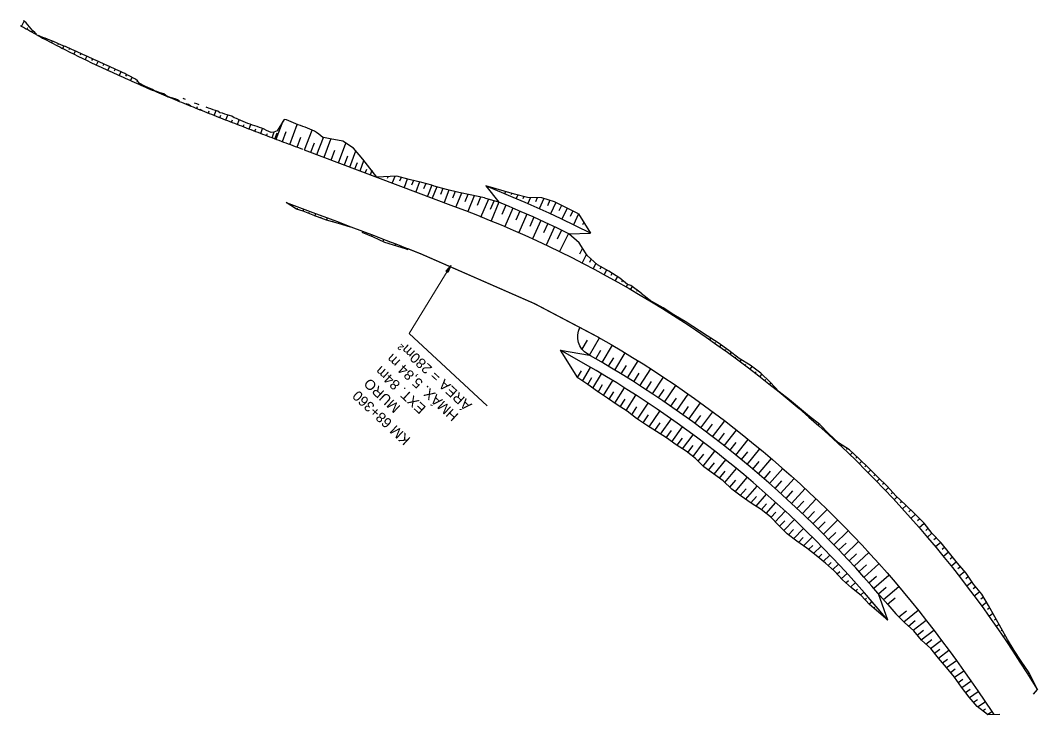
# Model space of a CAD drawing. Header units: metres. Extents: x 288738 to 324331, y 7399322 to 7465117.
# Drawn here: x 304101.4 to 304507.1, y 7439726.3 to 7440003.1 of the extents above; entities that cross this region are included whole.
import ezdxf

# ---------------------------------------------------------------- set-up
doc = ezdxf.new("R2010")
doc.units = ezdxf.units.M
doc.header["$LTSCALE"] = 10
for name, color, linetype in [('F-HZ-ATERRO-TALUDE', 110, 'Continuous'), ('F-HZ-CORTE-TALUDE', 10, 'Continuous'), ('F-HZ-MUROS', 210, 'Continuous'), ('F-HZ-PIANO-CORTE', 10, 'Continuous'), ('F-HZ-TALUDE', 2, 'Continuous')]:
    doc.layers.add(name, color=color, linetype=linetype)
doc.layers.add('U-HZ-TEXTO-MUROS', color=2, linetype='Continuous', lineweight=0)
doc.styles.add('ARIAL', font='arial.ttf')
doc.styles.add('DIM', font='arial.ttf', dxfattribs={"width": 0.8})
doc.dimstyles.new('U-1_2000', dxfattribs={"dimscale": 2, "dimtxt": 1.5, "dimasz": 0.75, "dimexe": 0.75, "dimexo": 0.75, "dimgap": 0.25, "dimtad": 1, "dimzin": 4, "dimtxsty": 'DIM', "dimblk": 'ARCHTICK', "dimcen": 0.7, "dimdle": 0.75, "dimclrd": 256, "dimclre": 256, "dimclrt": 256, "dimaunit": 1, "dimadec": 3, "dimazin": 2, "dimtfac": 1, "dimtofl": 0, "dimtmove": 0, "dimatfit": 3, "dimldrblk": 'CLOSEDBLANK', "dimfxl": 0, "dimtolj": 1, "dimtzin": 0, "dimlwd": -1, "dimlwe": -1, "dimarcsym": 0})

# ---------------------------------------------------------------- blocks, each defined once
blk = doc.blocks.new('_ArchTick')
at = {"color": 0, "linetype": 'ByBlock', "const_width": 0.15}
blk.add_lwpolyline([(-0.5, -0.5), (0.5, 0.5)], dxfattribs=at)

msp = doc.modelspace()

# ---------------------------------------------------------------- linework, layer by layer
at = {"layer": 'F-HZ-ATERRO-TALUDE', "linetype": 'Continuous', "lineweight": -3}
for p, q in [((304101.823, 7440000.651), (304102.981, 7440002.724)), ((304103.922, 7439999.484), (304104.322, 7440000.208)), ((304105.961, 7439998.362), (304106.319, 7439999.017)), ((304171.77, 7439967.943), (304172.083, 7439968.74)), ((304176.42, 7439966.092), (304176.757, 7439966.96)), ((304178.742, 7439965.176), (304179.486, 7439967.102)), ((304181.022, 7439964.282), (304181.377, 7439965.206)), ((304183.344, 7439963.377), (304184.094, 7439965.336)), ((304185.64, 7439962.486), (304186.014, 7439963.465)), ((304187.961, 7439961.589), (304188.664, 7439963.437)), ((304190.292, 7439960.692), (304190.626, 7439961.573)), ((304192.626, 7439959.796), (304193.284, 7439961.535)), ((304203.464, 7439955.678), (304206.206, 7439962.964)), ((304208.867, 7439953.637), (304211.85, 7439961.565)), ((304194.957, 7439958.906), (304195.313, 7439959.849)), ((304197.291, 7439958.017), (304198.01, 7439959.927)), ((304199.619, 7439957.133), (304199.947, 7439958.005)), ((304201.819, 7439956.3), (304202.673, 7439958.571)), ((304202.953, 7439955.871), (304203.819, 7439958.172)), ((304205.897, 7439954.758), (304207.41, 7439958.778)), ((304214.782, 7439951.406), (304217.752, 7439959.3)), ((304211.824, 7439952.521), (304213.322, 7439956.503)), ((304217.276, 7439950.466), (304218.683, 7439954.203)), ((304219.706, 7439949.55), (304222.258, 7439956.331)), ((304222.547, 7439948.48), (304225.289, 7439955.765)), ((304228.278, 7439946.32), (304231.199, 7439954.082)), ((304225.417, 7439947.398), (304226.879, 7439951.283)), ((304230.627, 7439945.434), (304231.996, 7439949.072)), ((304232.829, 7439944.604), (304235.237, 7439951.003)), ((304234.864, 7439943.837), (304235.853, 7439946.461)), ((304236.908, 7439943.067), (304238.458, 7439947.178)), ((304238.972, 7439942.289), (304239.541, 7439943.795)), ((304241.038, 7439941.51), (304241.762, 7439943.426)), ((304353.349, 7439890.747), (304353.397, 7439890.826)), ((304355.476, 7439889.437), (304355.621, 7439889.675)), ((304357.601, 7439888.127), (304357.698, 7439888.284)), ((304359.713, 7439886.793), (304359.886, 7439887.072)), ((304361.824, 7439885.459), (304361.901, 7439885.581)), ((304363.921, 7439884.103), (304364.129, 7439884.428)), ((304366.015, 7439882.745), (304366.149, 7439882.951)), ((304376.359, 7439875.76), (304376.789, 7439876.387)), ((304378.404, 7439874.333), (304378.655, 7439874.696)), ((304380.439, 7439872.892), (304380.969, 7439873.647)), ((304382.469, 7439871.441), (304382.733, 7439871.813)), ((304384.489, 7439869.979), (304384.989, 7439870.676)), ((304386.501, 7439868.506), (304386.726, 7439868.816)), ((304388.503, 7439867.024), (304388.992, 7439867.691)), ((304390.491, 7439865.533), (304390.81, 7439865.963)), ((304392.475, 7439864.033), (304393.219, 7439865.026)), ((304394.452, 7439862.514), (304394.84, 7439863.026)), ((304396.42, 7439860.993), (304397.172, 7439861.974)), ((304398.367, 7439859.463), (304398.659, 7439859.84)), ((304400.31, 7439857.928), (304400.72, 7439858.451)), ((304402.236, 7439856.379), (304402.338, 7439856.508)), ((304404.164, 7439854.824), (304404.183, 7439854.848)), ((304406.093, 7439853.235), (304406.131, 7439853.283)), ((304408.021, 7439851.647), (304408.156, 7439851.812))]:
    msp.add_line(p, q, dxfattribs=at)
at = {"layer": 'F-HZ-CORTE-TALUDE', "linetype": 'Continuous', "lineweight": -3}
msp.add_line((304173.06, 7439967.55), (304173.018, 7439967.444), dxfattribs=at)
at = {"layer": 'F-HZ-MUROS', "linetype": 'Continuous', "lineweight": -3, "const_width": 0.5}
msp.add_lwpolyline([(304331.661, 7439876.896), (304306.55, 7439890.103), (304261.1, 7439910.005), (304255.617, 7439912.184)], dxfattribs=at)
at = {"layer": 'F-HZ-MUROS', "linetype": 'Continuous', "lineweight": -3}
for points in [[(304505.532, 7439734.438), (304507.136, 7439736.282)], [(304487.113, 7439726.313), (304492.105, 7439726.469)]]:
    msp.add_lwpolyline(points, dxfattribs=at)
at = {"layer": 'F-HZ-PIANO-CORTE'}
for p, q in [((304109.438, 7439996.617), (304109.38, 7439996.51)), ((304111.799, 7439995.737), (304111.693, 7439995.535)), ((304114.134, 7439994.812), (304113.799, 7439994.169)), ((304116.433, 7439993.825), (304116.225, 7439993.42)), ((304118.724, 7439992.826), (304118.241, 7439991.874)), ((304121.028, 7439991.856), (304120.749, 7439991.3)), ((304123.29, 7439990.804), (304122.706, 7439989.625)), ((304125.575, 7439989.803), (304125.261, 7439989.16)), ((304127.852, 7439988.787), (304127.195, 7439987.421)), ((304130.118, 7439987.749), (304129.782, 7439987.043)), ((304132.398, 7439986.742), (304131.705, 7439985.263)), ((304134.682, 7439985.745), (304134.325, 7439984.972)), ((304136.951, 7439984.716), (304136.234, 7439983.146)), ((304139.202, 7439983.645), (304138.854, 7439982.873)), ((304141.463, 7439982.597), (304140.782, 7439981.068)), ((304143.703, 7439981.499), (304143.383, 7439980.771)), ((304145.914, 7439980.332), (304145.347, 7439979.028)), ((304148.057, 7439979.001), (304147.846, 7439978.511)), ((304150.056, 7439977.325), (304149.928, 7439977.024)), ((304152.336, 7439976.302), (304152.28, 7439976.168)), ((304154.588, 7439975.209), (304154.522, 7439975.051)), ((304156.921, 7439974.31), (304156.873, 7439974.194)), ((304159.19, 7439973.258), (304159.13, 7439973.109)), ((304161.472, 7439972.234), (304161.455, 7439972.191)), ((304163.869, 7439971.495), (304163.749, 7439971.196)), ((304168.457, 7439969.504), (304168.379, 7439969.309)), ((304248.048, 7439940.824), (304247.722, 7439939.969)), ((304250.749, 7439940.885), (304249.736, 7439938.232)), ((304253.265, 7439940.454), (304252.67, 7439938.902)), ((304255.699, 7439939.806), (304254.414, 7439936.469)), ((304258.161, 7439939.225), (304257.457, 7439937.406)), ((304260.637, 7439938.677), (304259.093, 7439934.705)), ((304263.077, 7439938.033), (304262.255, 7439935.928)), ((304265.498, 7439937.336), (304263.772, 7439932.942)), ((304267.483, 7439936.729), (304265.701, 7439932.215)), ((304269.913, 7439936.048), (304268.977, 7439933.69)), ((304272.357, 7439935.396), (304270.379, 7439930.451)), ((304274.819, 7439934.786), (304273.769, 7439932.178)), ((304277.3, 7439934.214), (304275.058, 7439928.687)), ((304279.861, 7439933.694), (304278.653, 7439930.74)), ((304282.422, 7439933.167), (304279.829, 7439926.876)), ((304284.93, 7439932.637), (304283.545, 7439929.304)), ((304294.944, 7439934.84), (304294.553, 7439933.929)), ((304297.377, 7439934.162), (304297.12, 7439933.567)), ((304299.821, 7439933.5), (304299.167, 7439932.001)), ((304302.274, 7439932.853), (304301.87, 7439931.935)), ((304288.095, 7439931.847), (304284.954, 7439924.49)), ((304290.314, 7439931.286), (304288.729, 7439927.614)), ((304292.266, 7439930.547), (304289.124, 7439923.189)), ((304295.068, 7439929.386), (304293.482, 7439925.714)), ((304304.841, 7439932.452), (304303.759, 7439930.024)), ((304307.559, 7439932.376), (304306.803, 7439930.696)), ((304310.185, 7439932.075), (304308.33, 7439927.998)), ((304312.612, 7439931.325), (304311.609, 7439929.144)), ((304314.998, 7439930.48), (304312.879, 7439925.923)), ((304317.239, 7439929.318), (304316.191, 7439927.09)), ((304211.798, 7439927.686), (304211.992, 7439928.201)), ((304214.192, 7439926.967), (304214.52, 7439927.838)), ((304216.505, 7439926.018), (304216.682, 7439926.488)), ((304218.819, 7439925.071), (304219.198, 7439926.078)), ((304221.177, 7439924.241), (304221.357, 7439924.719)), ((304297.864, 7439928.208), (304294.661, 7439920.877)), ((304300.656, 7439927.014), (304299.038, 7439923.356)), ((304303.438, 7439925.794), (304300.167, 7439918.493)), ((304306.217, 7439924.564), (304304.564, 7439920.922)), ((304319.484, 7439928.166), (304317.406, 7439923.799)), ((304321.76, 7439927.08), (304320.709, 7439924.897)), ((304324.029, 7439925.977), (304321.951, 7439921.611)), ((304223.536, 7439923.413), (304223.876, 7439924.317)), ((304225.944, 7439922.743), (304226.076, 7439923.091)), ((304228.353, 7439922.072), (304228.537, 7439922.562)), ((304230.744, 7439921.342), (304230.808, 7439921.511)), ((304233.135, 7439920.612), (304233.206, 7439920.799)), ((304308.985, 7439923.306), (304305.642, 7439916.038)), ((304311.748, 7439922.036), (304310.058, 7439918.41)), ((304314.504, 7439920.745), (304311.084, 7439913.513)), ((304326.118, 7439922.66), (304325.592, 7439921.568)), ((304239.292, 7439918.489), (304239.182, 7439918.199)), ((304241.628, 7439917.599), (304241.391, 7439916.977)), ((304243.963, 7439916.705), (304243.82, 7439916.333)), ((304317.252, 7439919.433), (304315.521, 7439915.827)), ((304319.995, 7439918.111), (304316.494, 7439910.918)), ((304246.297, 7439915.808), (304245.945, 7439914.894)), ((304248.629, 7439914.908), (304248.463, 7439914.48)), ((304250.96, 7439914.005), (304250.705, 7439913.349)), ((304253.29, 7439913.097), (304253.19, 7439912.844)), ((304325.58, 7439912.269), (304324.391, 7439909.916)), ((304327.176, 7439909.839), (304325.428, 7439906.427)), ((304329.029, 7439907.938), (304328.337, 7439906.604)), ((304330.953, 7439906.191), (304329.858, 7439904.108)), ((304333.053, 7439904.789), (304332.558, 7439903.859)), ((304335.231, 7439903.537), (304334.262, 7439901.741)), ((304337.393, 7439902.257), (304336.923, 7439901.398)), ((304339.545, 7439900.961), (304338.64, 7439899.326)), ((304341.579, 7439899.456), (304341.199, 7439898.779)), ((304343.508, 7439897.773), (304342.994, 7439896.868)), ((304345.377, 7439896.97), (304344.74, 7439895.858)), ((304347.412, 7439895.481), (304347.155, 7439895.039)), ((304328.379, 7439869.616), (304332.339, 7439876.567)), ((304325.461, 7439871.959), (304327.602, 7439875.608)), ((304333.477, 7439866.663), (304337.531, 7439873.56)), ((304330.93, 7439868.144), (304332.934, 7439871.606)), ((304336.011, 7439865.159), (304338.06, 7439868.594)), ((304338.535, 7439863.641), (304342.681, 7439870.483)), ((304325.661, 7439859.261), (304328.829, 7439864.738)), ((304341.052, 7439862.109), (304343.148, 7439865.516)), ((304343.553, 7439860.553), (304347.791, 7439867.338)), ((304348.53, 7439857.399), (304352.859, 7439864.127)), ((304323.623, 7439860.659), (304325.143, 7439863.324)), ((304327.719, 7439857.863), (304329.364, 7439860.67)), ((304329.745, 7439856.414), (304333.176, 7439862.191)), ((304346.048, 7439858.987), (304348.19, 7439862.365)), ((304353.466, 7439854.181), (304357.885, 7439860.85)), ((304331.862, 7439854.917), (304333.648, 7439857.881)), ((304334.027, 7439853.5), (304337.678, 7439859.48)), ((304338.449, 7439850.441), (304342.321, 7439856.607)), ((304351.002, 7439855.796), (304353.189, 7439859.145)), ((304355.913, 7439852.541), (304358.145, 7439855.86)), ((304358.353, 7439850.891), (304362.862, 7439857.499)), ((304336.257, 7439852), (304338.131, 7439855.026)), ((304340.693, 7439848.965), (304342.661, 7439852.055)), ((304342.979, 7439847.555), (304346.93, 7439853.674)), ((304360.781, 7439849.222), (304363.057, 7439852.511)), ((304363.196, 7439847.535), (304367.794, 7439854.082)), ((304345.247, 7439845.865), (304347.291, 7439848.986)), ((304347.496, 7439844.153), (304351.734, 7439850.529)), ((304352.168, 7439841.083), (304356.45, 7439847.345)), ((304365.605, 7439845.839), (304367.926, 7439849.097)), ((304367.995, 7439844.117), (304372.681, 7439850.601)), ((304412.135, 7439848.442), (304412.07, 7439848.364)), ((304349.834, 7439842.621), (304351.965, 7439845.782)), ((304356.757, 7439838.077), (304361.036, 7439844.165)), ((304370.379, 7439842.385), (304372.743, 7439845.612)), ((304372.749, 7439840.636), (304377.521, 7439847.057)), ((304377.456, 7439837.092), (304382.315, 7439843.448)), ((304414.077, 7439846.865), (304413.898, 7439846.654)), ((304416.019, 7439845.288), (304415.905, 7439845.154)), ((304417.992, 7439843.744), (304417.666, 7439843.368)), ((304354.452, 7439839.565), (304356.6, 7439842.665)), ((304359.016, 7439836.634), (304361.14, 7439839.616)), ((304361.222, 7439835.114), (304365.473, 7439841.004)), ((304375.106, 7439838.869), (304377.514, 7439842.063)), ((304382.11, 7439833.479), (304387.054, 7439839.769)), ((304419.969, 7439842.203), (304419.754, 7439841.958)), ((304421.749, 7439840.437), (304421.398, 7439840.04)), ((304363.357, 7439833.663), (304365.478, 7439836.564)), ((304365.546, 7439832.284), (304369.71, 7439837.908)), ((304379.787, 7439835.291), (304382.238, 7439838.452)), ((304386.717, 7439829.805), (304391.745, 7439836.028)), ((304423.494, 7439838.634), (304423.374, 7439838.499)), ((304425.31, 7439836.911), (304425.093, 7439836.672)), ((304427.145, 7439835.212), (304427.037, 7439835.093)), ((304367.671, 7439830.827), (304369.74, 7439833.587)), ((304369.678, 7439829.214), (304373.896, 7439834.77)), ((304373.742, 7439825.38), (304378.379, 7439831.324)), ((304384.421, 7439831.652), (304386.914, 7439834.78)), ((304391.275, 7439826.072), (304396.387, 7439832.226)), ((304429.18, 7439833.728), (304428.751, 7439833.263)), ((304431.302, 7439832.333), (304430.935, 7439831.939)), ((304371.751, 7439827.348), (304373.947, 7439830.2)), ((304378.108, 7439822.105), (304382.734, 7439827.882)), ((304389.005, 7439827.95), (304391.54, 7439831.044)), ((304393.535, 7439824.183), (304396.112, 7439827.242)), ((304395.784, 7439822.279), (304400.978, 7439828.364)), ((304433.262, 7439830.759), (304432.371, 7439829.814)), ((304435.122, 7439829.077), (304434.645, 7439828.577)), ((304436.951, 7439827.363), (304435.954, 7439826.326)), ((304375.904, 7439823.717), (304378.232, 7439826.662)), ((304380.268, 7439820.52), (304382.56, 7439823.345)), ((304382.352, 7439818.839), (304386.962, 7439824.449)), ((304398.016, 7439820.356), (304400.633, 7439823.381)), ((304400.24, 7439818.424), (304405.516, 7439824.438)), ((304438.755, 7439825.621), (304438.243, 7439825.094)), ((304440.538, 7439823.857), (304439.497, 7439822.799)), ((304384.335, 7439816.925), (304386.726, 7439819.796)), ((304386.45, 7439815.17), (304391.258, 7439820.87)), ((304402.446, 7439816.472), (304405.104, 7439819.461)), ((304404.641, 7439814.506), (304409.997, 7439820.449)), ((304442.297, 7439822.069), (304441.775, 7439821.545)), ((304444.076, 7439820.301), (304443.002, 7439819.233)), ((304388.526, 7439813.611), (304390.898, 7439816.389)), ((304390.669, 7439812.127), (304395.267, 7439817.445)), ((304406.825, 7439812.529), (304409.523, 7439815.482)), ((304408.99, 7439810.532), (304414.426, 7439816.401)), ((304445.886, 7439818.564), (304445.312, 7439817.999)), ((304447.659, 7439816.789), (304446.468, 7439815.629)), ((304449.355, 7439814.939), (304448.769, 7439814.375)), ((304392.718, 7439810.733), (304394.938, 7439813.271)), ((304394.832, 7439809.409), (304399.031, 7439814.153)), ((304398.878, 7439806.537), (304402.755, 7439810.818)), ((304411.147, 7439808.525), (304413.885, 7439811.442)), ((304413.287, 7439806.5), (304418.801, 7439812.296)), ((304451.078, 7439813.116), (304449.893, 7439811.987)), ((304452.883, 7439811.37), (304452.236, 7439810.76)), ((304396.951, 7439808.083), (304398.926, 7439810.289)), ((304400.787, 7439804.969), (304402.697, 7439807.053)), ((304402.501, 7439803.189), (304406.442, 7439807.44)), ((304415.414, 7439804.462), (304418.19, 7439807.341)), ((304417.531, 7439802.413), (304423.123, 7439808.134)), ((304454.692, 7439809.626), (304453.279, 7439808.308)), ((304456.512, 7439807.89), (304455.732, 7439807.17)), ((304404.218, 7439801.415), (304406.246, 7439803.576)), ((304405.95, 7439799.657), (304410.089, 7439804.019)), ((304419.627, 7439800.343), (304422.442, 7439803.184)), ((304421.715, 7439798.264), (304427.383, 7439803.909)), ((304458.328, 7439806.147), (304456.624, 7439804.591)), ((304460.094, 7439804.357), (304459.185, 7439803.536)), ((304407.738, 7439797.96), (304409.819, 7439800.128)), ((304409.702, 7439796.444), (304413.696, 7439800.557)), ((304423.785, 7439796.169), (304426.639, 7439798.972)), ((304425.842, 7439794.059), (304431.586, 7439799.627)), ((304461.856, 7439802.561), (304459.928, 7439800.839)), ((304463.421, 7439800.59), (304462.49, 7439799.767)), ((304411.702, 7439794.959), (304413.594, 7439796.886)), ((304413.776, 7439793.544), (304417.263, 7439797.054)), ((304427.889, 7439791.941), (304430.78, 7439794.706)), ((304429.914, 7439789.801), (304435.733, 7439795.291)), ((304464.985, 7439798.619), (304463.19, 7439797.049)), ((304466.727, 7439796.804), (304465.763, 7439795.97)), ((304468.479, 7439794.995), (304466.409, 7439793.223)), ((304415.803, 7439792.075), (304417.418, 7439793.681)), ((304417.753, 7439790.523), (304420.79, 7439793.51)), ((304433.93, 7439785.49), (304439.822, 7439790.901)), ((304470.061, 7439793.04), (304469.03, 7439792.167)), ((304471.619, 7439791.065), (304469.586, 7439789.362)), ((304419.697, 7439788.961), (304421.118, 7439790.342)), ((304421.633, 7439787.386), (304424.276, 7439789.925)), ((304423.538, 7439785.776), (304424.77, 7439786.947)), ((304431.93, 7439787.653), (304434.858, 7439790.378)), ((304473.203, 7439789.113), (304472.179, 7439788.264)), ((304474.792, 7439787.165), (304472.72, 7439785.467)), ((304425.417, 7439784.138), (304427.719, 7439786.3)), ((304427.174, 7439782.382), (304428.299, 7439783.427)), ((304428.854, 7439780.556), (304431.121, 7439782.636)), ((304435.914, 7439783.312), (304438.878, 7439785.997)), ((304437.889, 7439781.126), (304443.854, 7439786.457)), ((304476.42, 7439785.248), (304475.345, 7439784.376)), ((304478.063, 7439783.342), (304475.812, 7439781.537)), ((304430.661, 7439778.843), (304431.733, 7439779.815)), ((304432.524, 7439777.178), (304434.481, 7439778.933)), ((304439.84, 7439778.919), (304442.841, 7439781.564)), ((304441.782, 7439776.704), (304447.818, 7439781.954)), ((304479.561, 7439781.32), (304478.45, 7439780.439)), ((304480.983, 7439779.239), (304478.86, 7439777.574)), ((304434.469, 7439775.582), (304435.305, 7439776.323)), ((304436.441, 7439774.003), (304437.797, 7439775.191)), ((304443.709, 7439774.475), (304446.745, 7439777.08)), ((304445.618, 7439772.231), (304451.724, 7439777.399)), ((304482.494, 7439777.231), (304481.43, 7439776.405)), ((304484.067, 7439775.27), (304481.865, 7439773.577)), ((304438.193, 7439772.227), (304438.814, 7439772.765)), ((304439.908, 7439770.416), (304441.07, 7439771.411)), ((304447.203, 7439770.356), (304450.27, 7439772.923)), ((304485.492, 7439773.197), (304484.421, 7439772.382)), ((304486.782, 7439771.023), (304484.825, 7439769.548)), ((304441.802, 7439768.756), (304442.244, 7439769.13)), ((304451.813, 7439765.298), (304454.786, 7439767.707)), ((304453.735, 7439763.283), (304459.531, 7439767.921)), ((304488.049, 7439768.836), (304487.169, 7439768.179)), ((304489.292, 7439766.634), (304487.742, 7439765.487)), ((304455.585, 7439761.604), (304458.336, 7439763.78)), ((304457.457, 7439759.946), (304462.633, 7439763.997)), ((304490.541, 7439764.44), (304489.863, 7439763.942)), ((304491.801, 7439762.257), (304490.613, 7439761.394)), ((304459.088, 7439758.057), (304461.636, 7439760.028)), ((304460.686, 7439756.133), (304465.732, 7439759.998)), ((304493.034, 7439760.057), (304492.534, 7439759.697)), ((304462.511, 7439754.428), (304464.875, 7439756.219)), ((304464.357, 7439752.742), (304468.737, 7439756.029)), ((304494.218, 7439757.826), (304493.439, 7439757.269)), ((304495.451, 7439755.631), (304495.145, 7439755.414)), ((304465.957, 7439750.823), (304468.099, 7439752.415)), ((304467.537, 7439748.886), (304471.746, 7439751.984)), ((304496.801, 7439753.522), (304496.22, 7439753.114)), ((304498.142, 7439751.408), (304497.869, 7439751.217)), ((304469.149, 7439746.975), (304471.189, 7439748.463)), ((304470.762, 7439745.065), (304474.71, 7439747.918)), ((304499.457, 7439749.276), (304498.955, 7439748.928)), ((304500.8, 7439747.164), (304500.555, 7439746.996)), ((304472.374, 7439743.154), (304474.274, 7439744.515)), ((304473.982, 7439741.24), (304477.636, 7439743.835)), ((304502.254, 7439745.129), (304501.647, 7439744.715)), ((304503.657, 7439743.059), (304503.321, 7439742.831)), ((304475.407, 7439739.186), (304477.246, 7439740.482)), ((304476.837, 7439737.135), (304480.534, 7439739.72)), ((304504.808, 7439740.818), (304504.318, 7439740.488)), ((304478.373, 7439735.163), (304480.17, 7439736.409)), ((304479.915, 7439733.195), (304483.397, 7439735.593)), ((304481.522, 7439731.281), (304483.166, 7439732.404)), ((304483.161, 7439729.398), (304486.215, 7439731.472)), ((304485.131, 7439727.859), (304486.341, 7439728.676)), ((304487.102, 7439726.321), (304488.884, 7439727.517))]:
    msp.add_line(p, q, dxfattribs=at)
at = {"layer": 'F-HZ-TALUDE', "linetype": 'Continuous', "lineweight": -3}
for p, q in [((304167.226, 7439971.52), (304166.318, 7439971.891)), ((304173.976, 7439967.189), (304173.059, 7439967.551))]:
    msp.add_line(p, q, dxfattribs=at)
for points in [[(304107.817, 7439997.543), (304107.112, 7439998.264), (304106.388, 7439998.948), (304105.682, 7439999.662), (304105.061, 7440000.53), (304104.398, 7440001.316), (304103.702, 7440002.041), (304102.983, 7440002.722), (304102.617, 7440003.062)], [(304107.737, 7439997.395), (304106.89, 7439997.855), (304106.044, 7439998.317), (304105.198, 7439998.78), (304104.354, 7439999.245), (304103.51, 7439999.712), (304102.668, 7440000.18), (304101.826, 7440000.65), (304101.4, 7440000.889)], [(304107.737, 7439997.395), (304108.585, 7439996.937), (304109.435, 7439996.481), (304110.285, 7439996.026), (304111.135, 7439995.573), (304111.987, 7439995.122), (304112.84, 7439994.672), (304113.694, 7439994.224), (304114.548, 7439993.778), (304115.404, 7439993.333), (304116.26, 7439992.89), (304117.117, 7439992.449), (304117.975, 7439992.009), (304118.834, 7439991.572), (304119.694, 7439991.136), (304120.554, 7439990.701), (304121.416, 7439990.269), (304122.278, 7439989.838), (304123.142, 7439989.408), (304124.006, 7439988.981), (304124.871, 7439988.555), (304125.736, 7439988.131), (304126.603, 7439987.708), (304127.47, 7439987.287), (304128.339, 7439986.868), (304129.208, 7439986.451), (304130.078, 7439986.035), (304130.948, 7439985.621), (304131.821, 7439985.208), (304132.694, 7439984.796), (304133.568, 7439984.386), (304134.444, 7439983.977), (304135.32, 7439983.569), (304136.198, 7439983.163), (304137.077, 7439982.757), (304137.956, 7439982.353), (304138.837, 7439981.951), (304139.719, 7439981.549), (304140.602, 7439981.149), (304141.486, 7439980.75), (304142.371, 7439980.353), (304143.257, 7439979.956), (304144.144, 7439979.561), (304145.032, 7439979.167), (304145.922, 7439978.774), (304146.812, 7439978.382), (304147.703, 7439977.992), (304148.595, 7439977.602), (304149.488, 7439977.214), (304150.382, 7439976.827), (304151.277, 7439976.441), (304152.173, 7439976.055), (304153.07, 7439975.671), (304153.967, 7439975.288), (304154.866, 7439974.905), (304155.766, 7439974.524), (304156.666, 7439974.143), (304157.567, 7439973.764), (304158.469, 7439973.386), (304159.372, 7439973.008), (304160.276, 7439972.631), (304161.181, 7439972.255), (304162.087, 7439971.881), (304162.993, 7439971.506), (304163.9, 7439971.133), (304164.809, 7439970.761), (304165.718, 7439970.39), (304166.627, 7439970.019)], [(304164.835, 7439970.826), (304164.021, 7439971.432), (304163.114, 7439971.806), (304162.151, 7439972.04), (304161.203, 7439972.31), (304160.289, 7439972.661), (304159.395, 7439973.062), (304158.635, 7439973.79), (304157.688, 7439974.058), (304156.757, 7439974.364), (304155.816, 7439974.646), (304154.909, 7439975.008), (304154.07, 7439975.533), (304153.193, 7439975.965), (304152.285, 7439976.322), (304151.365, 7439976.649), (304150.489, 7439977.078), (304149.638, 7439977.564), (304148.8, 7439978.081), (304148.116, 7439978.952), (304147.337, 7439979.598), (304146.472, 7439980.043), (304145.609, 7439980.49), (304144.756, 7439980.957), (304143.893, 7439981.403), (304143.028, 7439981.839), (304142.156, 7439982.26), (304141.286, 7439982.683), (304140.411, 7439983.094), (304139.534, 7439983.498), (304138.65, 7439983.888), (304137.778, 7439984.301), (304136.916, 7439984.734), (304136.036, 7439985.128), (304135.159, 7439985.527), (304134.283, 7439985.927), (304133.398, 7439986.306), (304132.514, 7439986.688), (304131.641, 7439987.092), (304130.774, 7439987.507), (304129.869, 7439987.841), (304128.987, 7439988.224), (304128.133, 7439988.666), (304127.25, 7439989.047), (304126.375, 7439989.446), (304125.497, 7439989.838), (304124.614, 7439990.219), (304123.734, 7439990.609), (304122.853, 7439990.996), (304121.987, 7439991.413), (304121.113, 7439991.815), (304120.249, 7439992.238), (304119.349, 7439992.589), (304118.444, 7439992.932), (304117.53, 7439993.257), (304116.68, 7439993.708), (304115.809, 7439994.119), (304114.929, 7439994.512), (304114.022, 7439994.854), (304113.116, 7439995.198), (304112.227, 7439995.577), (304111.318, 7439995.917), (304110.397, 7439996.237), (304109.495, 7439996.593), (304108.598, 7439996.96)], [(304166.627, 7439970.019), (304167.538, 7439969.649), (304168.449, 7439969.28), (304169.362, 7439968.912), (304170.274, 7439968.544), (304171.188, 7439968.177), (304172.102, 7439967.81)], [(304169.362, 7439968.913), (304168.53, 7439969.482), (304167.586, 7439969.77)], [(304172.731, 7439969.412), (304171.808, 7439969.752), (304170.874, 7439970.064)], [(304172.102, 7439967.81), (304173.017, 7439967.444), (304173.933, 7439967.079), (304174.85, 7439966.714), (304175.767, 7439966.35), (304176.685, 7439965.987), (304177.604, 7439965.624), (304178.523, 7439965.262), (304179.443, 7439964.901), (304180.364, 7439964.539), (304181.286, 7439964.179), (304182.208, 7439963.819), (304183.131, 7439963.459), (304184.054, 7439963.1), (304184.979, 7439962.742), (304185.903, 7439962.384), (304186.829, 7439962.026), (304187.755, 7439961.669), (304188.681, 7439961.311), (304189.609, 7439960.954), (304190.536, 7439960.598), (304191.465, 7439960.242), (304192.394, 7439959.886), (304193.323, 7439959.53), (304194.253, 7439959.174), (304195.184, 7439958.819), (304196.115, 7439958.464), (304197.047, 7439958.11), (304197.979, 7439957.755), (304198.912, 7439957.401), (304199.846, 7439957.047), (304200.78, 7439956.693), (304201.714, 7439956.34), (304202.649, 7439955.986), (304203.584, 7439955.632), (304204.52, 7439955.279), (304205.455, 7439954.925), (304206.391, 7439954.572), (304207.326, 7439954.218), (304208.262, 7439953.865), (304209.197, 7439953.512), (304210.133, 7439953.159), (304211.069, 7439952.806), (304212.004, 7439952.453), (304212.94, 7439952.1), (304213.876, 7439951.748)], [(304222.258, 7439956.331), (304222.043, 7439956.414), (304221.184, 7439956.973), (304220.387, 7439957.694), (304219.572, 7439958.368), (304218.689, 7439958.859), (304217.782, 7439959.289), (304216.85, 7439959.651), (304215.931, 7439960.047), (304215.004, 7439960.425), (304214.054, 7439960.74), (304213.127, 7439961.115), (304212.175, 7439961.423), (304211.257, 7439961.825), (304210.34, 7439962.227), (304209.413, 7439962.603), (304208.483, 7439962.971), (304207.558, 7439963.352), (304206.565, 7439963.553), (304203.78, 7439958.991), (304202.534, 7439958.518), (304201.429, 7439958.418), (304200.501, 7439958.788), (304199.573, 7439959.156), (304198.687, 7439959.635), (304197.771, 7439960.03), (304196.815, 7439960.321), (304195.901, 7439960.719), (304194.949, 7439961.017), (304193.983, 7439961.276), (304193.05, 7439961.622), (304192.118, 7439961.967), (304191.196, 7439962.338), (304190.302, 7439962.781), (304189.385, 7439963.164), (304188.457, 7439963.515), (304187.555, 7439963.934), (304186.622, 7439964.269), (304185.797, 7439964.886), (304184.846, 7439965.171), (304183.868, 7439965.385), (304182.932, 7439965.705), (304182.019, 7439966.087), (304181.018, 7439966.237), (304180.194, 7439966.848), (304179.265, 7439967.182), (304178.315, 7439967.46), (304177.364, 7439967.737), (304176.428, 7439968.05), (304175.509, 7439968.405)], [(304243.639, 7439940.53), (304238.005, 7439947.692), (304234.313, 7439952.108), (304229.999, 7439954.843), (304225.024, 7439955.817), (304222.258, 7439956.331)], [(304214.616, 7439951.469), (304274.161, 7439929.026), (304278.93, 7439927.225), (304283.692, 7439925.377), (304288.443, 7439923.472), (304293.181, 7439921.51), (304297.905, 7439919.49), (304302.615, 7439917.414), (304307.311, 7439915.28), (304311.991, 7439913.089), (304316.654, 7439910.84), (304321.299, 7439908.535), (304325.927, 7439906.172), (304330.53, 7439903.755), (304335.106, 7439901.286), (304339.653, 7439898.764), (304342.994, 7439896.868)], [(304286.582, 7439932.289), (304281.456, 7439933.371), (304276.339, 7439934.409), (304271.327, 7439935.651), (304266.392, 7439937.034), (304265.498, 7439937.336), (304261.501, 7439938.486), (304256.494, 7439939.594), (304251.581, 7439940.904), (304243.639, 7439940.53)], [(304324.037, 7439925.994), (304319.215, 7439928.294), (304314.485, 7439930.746), (304309.374, 7439932.325), (304303.667, 7439932.485), (304298.534, 7439933.839), (304287.04, 7439937.042)], [(304328.85, 7439918.282), (304317.141, 7439923.927), (304312.36, 7439926.166), (304307.569, 7439928.343), (304302.769, 7439930.46), (304297.96, 7439932.517), (304287.04, 7439937.042)], [(304207.445, 7439930.501), (304219.177, 7439926.086), (304223.856, 7439924.325), (304228.533, 7439922.563), (304233.206, 7439920.799), (304237.873, 7439919.03), (304242.536, 7439917.253), (304247.19, 7439915.465), (304251.838, 7439913.665), (304255.618, 7439912.187)], [(304320.158, 7439918.032), (304315.424, 7439920.314), (304310.677, 7439922.537), (304305.918, 7439924.7), (304301.148, 7439926.804), (304296.367, 7439928.848), (304291.577, 7439930.832)], [(304233.135, 7439920.612), (304228.348, 7439922.073), (304223.515, 7439923.419), (304218.797, 7439925.078), (304214.169, 7439926.976), (304211.51, 7439927.772)], [(304255.465, 7439911.798), (304251.611, 7439913.084), (304246.813, 7439914.486), (304242.291, 7439916.615), (304237.663, 7439918.476)], [(304349.07, 7439894.268), (304344.84, 7439897.363), (304343.508, 7439897.773), (304340.542, 7439900.361), (304336.066, 7439903.056), (304331.537, 7439905.661), (304327.532, 7439909.297), (304324.21, 7439914.356)], [(304342.994, 7439896.868), (304344.171, 7439896.191), (304348.659, 7439893.566), (304353.116, 7439890.891), (304357.542, 7439888.165), (304361.936, 7439885.388), (304366.299, 7439882.562), (304370.628, 7439879.686), (304374.924, 7439876.762), (304379.186, 7439873.788), (304383.413, 7439870.767), (304387.605, 7439867.697), (304391.762, 7439864.58), (304395.882, 7439861.416), (304399.966, 7439858.206), (304404.012, 7439854.949), (304408.021, 7439851.647)], [(304366.573, 7439882.986), (304362.09, 7439885.631), (304357.736, 7439888.479), (304353.206, 7439891.041)], [(304331.685, 7439876.939), (304331.685, 7439876.939), (304332.807, 7439876.3), (304337.087, 7439873.824), (304341.339, 7439871.3), (304345.562, 7439868.729), (304349.757, 7439866.111), (304353.922, 7439863.447), (304358.057, 7439860.737), (304362.162, 7439857.981), (304366.236, 7439855.179), (304370.279, 7439852.332), (304374.29, 7439849.441), (304378.269, 7439846.505), (304382.214, 7439843.525), (304386.127, 7439840.502), (304390.005, 7439837.435), (304393.849, 7439834.326), (304397.659, 7439831.174), (304401.433, 7439827.979), (304405.171, 7439824.743), (304408.873, 7439821.466), (304412.539, 7439818.148), (304416.167, 7439814.789), (304419.758, 7439811.39), (304423.311, 7439807.951), (304426.826, 7439804.473), (304430.301, 7439800.957), (304433.738, 7439797.402), (304437.134, 7439793.809), (304440.491, 7439790.178), (304443.807, 7439786.51), (304447.082, 7439782.806), (304450.315, 7439779.066), (304453.507, 7439775.29), (304456.657, 7439771.478), (304459.764, 7439767.632), (304462.828, 7439763.749), (304465.858, 7439759.835), (304468.845, 7439755.886), (304471.801, 7439751.91), (304474.72, 7439747.904), (304477.609, 7439743.873), (304480.467, 7439739.816), (304483.298, 7439735.737), (304486.103, 7439731.637), (304488.884, 7439727.517), (304489.636, 7439726.392)], [(304408.156, 7439851.812), (304404.026, 7439854.967), (304400.411, 7439858.776), (304396.68, 7439862.46), (304392.495, 7439865.562), (304388.028, 7439868.277), (304383.939, 7439871.505), (304379.716, 7439874.551), (304375.302, 7439877.319)], [(304447.389, 7439763.94), (304441.194, 7439771.268), (304438.048, 7439774.908), (304434.861, 7439778.512), (304431.634, 7439782.081), (304428.368, 7439785.614), (304425.063, 7439789.11), (304421.72, 7439792.569), (304418.338, 7439795.991), (304414.918, 7439799.375), (304411.461, 7439802.721), (304407.967, 7439806.028), (304404.436, 7439809.296), (304400.869, 7439812.525), (304397.267, 7439815.714), (304393.629, 7439818.863), (304389.957, 7439821.971), (304386.25, 7439825.038), (304382.51, 7439828.064), (304378.736, 7439831.048), (304374.929, 7439833.99), (304371.09, 7439836.889), (304367.219, 7439839.746), (304363.316, 7439842.559), (304359.382, 7439845.329), (304355.418, 7439848.055), (304351.424, 7439850.737), (304347.4, 7439853.374), (304343.347, 7439855.966), (304339.265, 7439858.514), (304335.156, 7439861.015), (304331.019, 7439863.471), (304326.855, 7439865.881), (304316.841, 7439871.582)], [(304447.406, 7439763.919), (304440.037, 7439770.28), (304436.739, 7439773.764), (304432.947, 7439776.801), (304429.362, 7439780.004), (304426.128, 7439783.519), (304422.512, 7439786.671), (304418.786, 7439789.702), (304415.032, 7439792.687), (304411.039, 7439795.411), (304407.258, 7439798.33), (304403.926, 7439801.711), (304400.627, 7439805.135), (304396.917, 7439808.11), (304392.836, 7439810.653), (304388.896, 7439813.333), (304385.109, 7439816.178), (304381.697, 7439819.472), (304377.879, 7439822.273), (304374.06, 7439825.066), (304370.671, 7439828.416), (304366.979, 7439831.383), (304362.963, 7439833.911), (304359.07, 7439836.6), (304355.081, 7439839.147), (304351.143, 7439841.763), (304347.19, 7439844.354), (304343.446, 7439847.267), (304339.42, 7439849.75), (304335.557, 7439852.498), (304331.595, 7439855.092), (304327.728, 7439857.857), (304323.797, 7439860.528), (304316.841, 7439871.582)], [(304447.369, 7439770.159), (304444.234, 7439773.867), (304441.059, 7439777.541), (304437.843, 7439781.178), (304434.586, 7439784.78), (304431.29, 7439788.345), (304427.955, 7439791.874), (304424.58, 7439795.365), (304421.167, 7439798.818), (304417.716, 7439802.234), (304414.227, 7439805.61), (304410.7, 7439808.948), (304407.137, 7439812.247), (304403.537, 7439815.505), (304399.902, 7439818.724), (304396.231, 7439821.902), (304392.524, 7439825.038), (304388.783, 7439828.134), (304385.008, 7439831.188), (304381.2, 7439834.199), (304377.358, 7439837.168), (304373.483, 7439840.095), (304369.576, 7439842.978), (304365.637, 7439845.817), (304361.667, 7439848.612), (304357.666, 7439851.364), (304353.635, 7439854.07), (304349.574, 7439856.732), (304345.483, 7439859.348), (304341.364, 7439861.919), (304337.217, 7439864.443), (304333.042, 7439866.922), (304328.839, 7439869.354), (304327.737, 7439869.981)], [(304408.021, 7439851.647), (304411.991, 7439848.3), (304415.922, 7439844.907), (304419.814, 7439841.471), (304423.666, 7439837.991), (304427.478, 7439834.467), (304431.249, 7439830.901), (304434.978, 7439827.292), (304438.666, 7439823.641), (304442.311, 7439819.949), (304445.914, 7439816.216), (304449.473, 7439812.443), (304452.988, 7439808.63), (304456.46, 7439804.778), (304459.887, 7439800.887), (304463.268, 7439796.957), (304466.605, 7439792.99), (304469.895, 7439788.986), (304473.139, 7439784.946), (304476.336, 7439780.869), (304479.482, 7439776.762), (304482.576, 7439772.627), (304485.618, 7439768.464), (304488.606, 7439764.275), (304491.542, 7439760.06), (304494.425, 7439755.819), (304497.256, 7439751.554), (304500.033, 7439747.264), (304502.762, 7439742.955), (304507.04, 7439736.171)], [(304507.136, 7439736.282), (304503.466, 7439743.433), (304500.499, 7439747.585), (304497.812, 7439751.943), (304495.048, 7439756.261), (304492.62, 7439760.838), (304490.031, 7439765.323), (304487.474, 7439769.856), (304484.815, 7439774.339), (304481.564, 7439778.388), (304478.621, 7439782.694), (304475.217, 7439786.644), (304471.923, 7439790.681), (304468.692, 7439794.775), (304465.06, 7439798.524), (304461.816, 7439802.612), (304458.152, 7439806.325), (304454.376, 7439809.927), (304450.63, 7439813.549), (304447.111, 7439817.387), (304443.356, 7439820.993), (304439.706, 7439824.704), (304435.961, 7439828.319), (304432.1, 7439831.81), (304427.694, 7439834.703), (304423.883, 7439838.233), (304420.258, 7439841.977), (304416.154, 7439845.178), (304412.12, 7439848.454)], [(304487.102, 7439726.321), (304482.996, 7439729.526), (304479.802, 7439733.329), (304476.765, 7439737.227), (304473.957, 7439741.278), (304470.773, 7439745.052), (304467.595, 7439748.816), (304464.49, 7439752.62), (304460.815, 7439755.977), (304457.693, 7439759.737), (304453.987, 7439763.018), (304450.622, 7439766.547)]]:
    msp.add_lwpolyline(points, dxfattribs=at)
at = {"layer": 'F-HZ-TALUDE'}
for points in [[(304287.04, 7439937.042), (304292.266, 7439930.547)], [(304211.51, 7439927.772), (304207.445, 7439930.501)], [(304286.582, 7439932.289), (304291.577, 7439930.832)], [(304324.037, 7439925.994), (304328.85, 7439918.282)], [(304320.158, 7439918.032), (304328.85, 7439918.282)], [(304324.21, 7439914.356), (304320.158, 7439918.032)], [(304349.07, 7439894.268), (304353.206, 7439891.041)], [(304375.302, 7439877.319), (304366.573, 7439882.986)], [(304412.135, 7439848.442), (304408.156, 7439851.812)], [(304447.406, 7439763.919), (304443.709, 7439774.475)], [(304447.369, 7439770.159), (304450.622, 7439766.547)]]:
    msp.add_lwpolyline(points, dxfattribs=at)
for points in [[(304255.465, 7439911.798, 0.4155716), (304256.017, 7439912.065, 3.6006204)], [(304327.737, 7439869.981, -0.4030782), (304324.582, 7439880.619, 4.5081017)]]:
    msp.add_lwpolyline(points, format="xyb", dxfattribs=at)
at = {"layer": 'F-HZ-TALUDE', "elevation": 755}
msp.add_lwpolyline([(304316.841, 7439871.582), (304328.379, 7439869.616)], dxfattribs=at)

# ---------------------------------------------------------------- texts
at = {"layer": 'U-HZ-TEXTO-MUROS', "linetype": 'Continuous', "lineweight": -3, "insert": (304254.334, 7439875.447), "char_height": 4, "attachment_point": 9, "rotation": 137.23135, "style": 'ARIAL'}
msp.add_mtext('KM 68+360\\PMURO \\P\\pi-16,l16,t16;EXT.^I84m\\P\\pi0,l0,tz;HMÁX. 5,84 m\\PÁREA = 280m²', dxfattribs=at)

# ---------------------------------------------------------------- leaders
at = {"layer": 'U-HZ-TEXTO-MUROS', "linetype": 'Continuous', "lineweight": -3}
msp.add_leader([(304273.033, 7439905.383), (304256.464, 7439878.193), (304287.564, 7439849.426)], dimstyle='U-1_2000', override={"dimscale": 1, "dimasz": 3}, dxfattribs=at)

doc.saveas('drawing.dxf')
